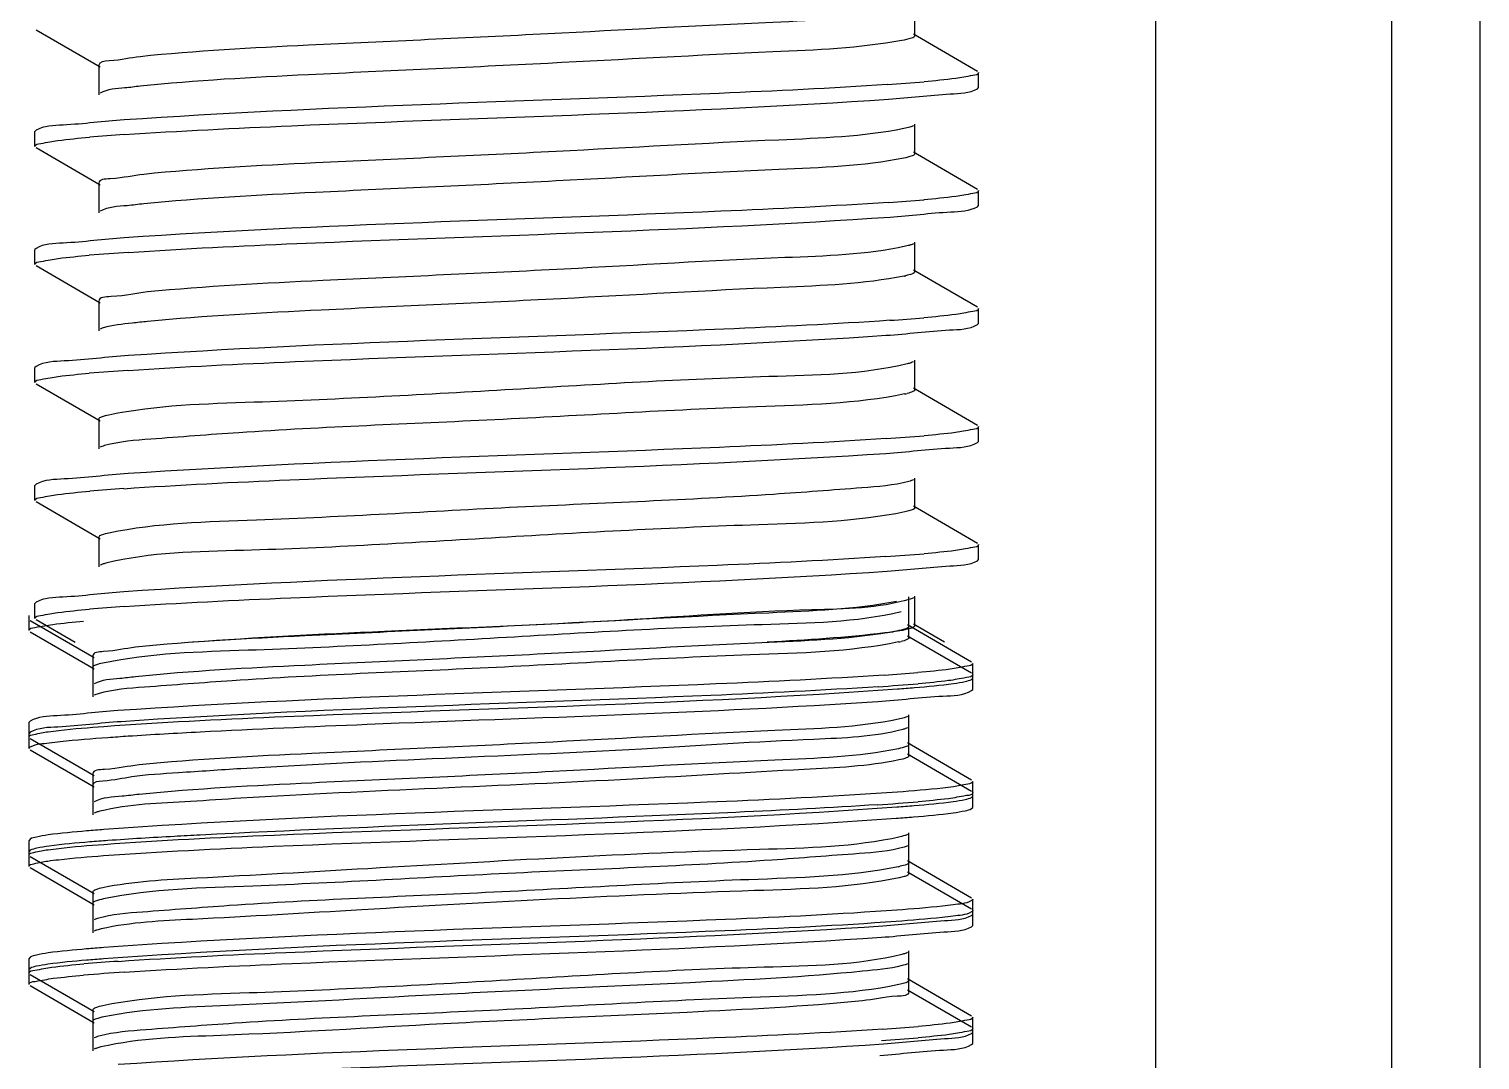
# Model space of a CAD drawing. Extents: x 1031190 to 1725648, y 733081 to 1571294.
# Drawn here: x 1133763.3 to 1134056.2, y 1252264 to 1252472 of the extents above; entities that cross this region are included whole.
import ezdxf

# ---------------------------------------------------------------- set-up
doc = ezdxf.new("R2010")
doc.units = 0
doc.header["$LTSCALE"] = 1000
doc.header["$MEASUREMENT"] = 0

msp = doc.modelspace()

# ---------------------------------------------------------------- linework, layer by layer
at = {"linetype": 'Continuous'}
for p, q in [((1133990.71, 1253335.18), (1133990.71, 1248594.16)), ((1134038.33, 1253335.18), (1134038.33, 1248594.16)), ((1134056.19, 1253335.18), (1134056.19, 1248594.16)), ((1133942.1, 1252470.68), (1133942.1, 1252476.64)), ((1133764.71, 1252471.91), (1133777.64, 1252464.43)), ((1133954.76, 1252463.5), (1133941.84, 1252470.99)), ((1133777.38, 1252464.73), (1133777.38, 1252458.78)), ((1133954.99, 1252460.27), (1133954.99, 1252463.24)), ((1133954.99, 1252460.27), (1133954.99, 1252463.24)), ((1133954.76, 1252460), (1133954.99, 1252460.27)), ((1133764.71, 1252451.6), (1133764.49, 1252451.34)), ((1133764.49, 1252448.36), (1133764.49, 1252451.34)), ((1133764.49, 1252448.36), (1133764.49, 1252451.34)), ((1133942.1, 1252446.87), (1133942.1, 1252452.82)), ((1133764.71, 1252448.1), (1133777.64, 1252440.62)), ((1133954.76, 1252439.69), (1133941.84, 1252447.17)), ((1133777.38, 1252440.92), (1133777.38, 1252434.96)), ((1133954.99, 1252436.45), (1133954.99, 1252439.43)), ((1133954.99, 1252436.45), (1133954.99, 1252439.43)), ((1133954.76, 1252436.19), (1133954.99, 1252436.45)), ((1133764.71, 1252427.78), (1133764.49, 1252427.52)), ((1133942.1, 1252423.06), (1133942.1, 1252429.01)), ((1133764.49, 1252424.55), (1133764.49, 1252427.52)), ((1133764.49, 1252424.55), (1133764.49, 1252427.52)), ((1133764.71, 1252424.29), (1133777.64, 1252416.8)), ((1133954.76, 1252415.88), (1133941.84, 1252423.36)), ((1133777.38, 1252417.1), (1133777.38, 1252411.15)), ((1133954.99, 1252412.64), (1133954.99, 1252415.62)), ((1133954.99, 1252412.64), (1133954.99, 1252415.62)), ((1133954.76, 1252412.38), (1133954.99, 1252412.64)), ((1133942.1, 1252399.25), (1133942.1, 1252405.2)), ((1133764.71, 1252403.97), (1133764.49, 1252403.71)), ((1133764.49, 1252400.73), (1133764.49, 1252403.71)), ((1133764.49, 1252400.73), (1133764.49, 1252403.71)), ((1133764.71, 1252400.47), (1133777.64, 1252392.99)), ((1133954.76, 1252392.06), (1133941.84, 1252399.55)), ((1133777.38, 1252393.29), (1133777.38, 1252387.34)), ((1133954.99, 1252388.83), (1133954.99, 1252391.8)), ((1133954.99, 1252388.83), (1133954.99, 1252391.8)), ((1133954.76, 1252388.57), (1133954.99, 1252388.83)), ((1133942.1, 1252375.43), (1133942.1, 1252381.39)), ((1133764.71, 1252380.16), (1133764.49, 1252379.9)), ((1133764.49, 1252376.92), (1133764.49, 1252379.9)), ((1133764.49, 1252376.92), (1133764.49, 1252379.9)), ((1133764.71, 1252376.66), (1133777.64, 1252369.18)), ((1133954.76, 1252368.25), (1133941.84, 1252375.73)), ((1133940.89, 1252374.78), (1133940.08, 1252374.59)), ((1133777.38, 1252369.48), (1133777.38, 1252363.53)), ((1133954.99, 1252365.01), (1133954.99, 1252367.99)), ((1133954.76, 1252364.75), (1133954.99, 1252365.01)), ((1133940.91, 1252351.48), (1133940.91, 1252357.43)), ((1133942.1, 1252351.62), (1133942.1, 1252357.57)), ((1133764.71, 1252356.35), (1133764.49, 1252356.08)), ((1133764.49, 1252353.11), (1133764.49, 1252356.08)), ((1133764.49, 1252353.11), (1133764.49, 1252356.08)), ((1133940.91, 1252349.2), (1133940.91, 1252355.15)), ((1133763.3, 1252350.69), (1133763.3, 1252353.66)), ((1133763.3, 1252350.69), (1133763.3, 1252353.66)), ((1133763.52, 1252352.7), (1133776.45, 1252345.22)), ((1133764.71, 1252352.85), (1133772.59, 1252348.29)), ((1133953.58, 1252344.29), (1133940.65, 1252351.78)), ((1133948.11, 1252348.29), (1133941.84, 1252351.92)), ((1133763.52, 1252350.42), (1133776.45, 1252342.94)), ((1133941.16, 1252351.05), (1133940.11, 1252350.78)), ((1133953.58, 1252342.02), (1133940.65, 1252349.5)), ((1133776.19, 1252345.52), (1133776.19, 1252339.57)), ((1133776.19, 1252343.24), (1133776.19, 1252337.29)), ((1133953.8, 1252341.06), (1133953.8, 1252344.03)), ((1133953.58, 1252340.8), (1133953.8, 1252341.06)), ((1133953.8, 1252338.78), (1133953.8, 1252341.76)), ((1133953.8, 1252338.78), (1133953.8, 1252341.76)), ((1133953.58, 1252338.52), (1133953.8, 1252338.78)), ((1133763.52, 1252332.39), (1133763.3, 1252332.13)), ((1133763.3, 1252329.15), (1133763.3, 1252332.13)), ((1133763.3, 1252329.15), (1133763.3, 1252332.13)), ((1133940.91, 1252327.66), (1133940.91, 1252333.62)), ((1133940.91, 1252325.38), (1133940.91, 1252331.34)), ((1133763.52, 1252330.11), (1133763.3, 1252329.85)), ((1133763.3, 1252326.87), (1133763.3, 1252329.85)), ((1133763.3, 1252326.87), (1133763.3, 1252329.85)), ((1133763.52, 1252328.89), (1133776.45, 1252321.41)), ((1133763.52, 1252326.61), (1133776.45, 1252319.13)), ((1133953.58, 1252320.48), (1133940.65, 1252327.96)), ((1133953.58, 1252318.2), (1133940.65, 1252325.69)), ((1133939.67, 1252324.72), (1133938.89, 1252324.54)), ((1133776.19, 1252321.71), (1133776.19, 1252315.76)), ((1133776.19, 1252319.43), (1133776.19, 1252313.48)), ((1133953.8, 1252317.24), (1133953.8, 1252320.22)), ((1133953.8, 1252317.24), (1133953.8, 1252320.22)), ((1133953.58, 1252316.98), (1133953.8, 1252317.24)), ((1133953.8, 1252314.97), (1133953.8, 1252317.94)), ((1133953.8, 1252314.97), (1133953.8, 1252317.94)), ((1133953.58, 1252314.71), (1133953.8, 1252314.97)), ((1133763.52, 1252308.58), (1133763.3, 1252308.31)), ((1133763.3, 1252305.34), (1133763.3, 1252308.31)), ((1133763.3, 1252305.34), (1133763.3, 1252308.31)), ((1133940.91, 1252303.85), (1133940.91, 1252309.8)), ((1133763.52, 1252306.3), (1133763.3, 1252306.04)), ((1133763.3, 1252303.06), (1133763.3, 1252306.04)), ((1133763.3, 1252303.06), (1133763.3, 1252306.04)), ((1133763.52, 1252305.08), (1133776.45, 1252297.6)), ((1133940.91, 1252301.57), (1133940.91, 1252307.52)), ((1133763.52, 1252302.8), (1133776.45, 1252295.32)), ((1133953.58, 1252296.67), (1133940.65, 1252304.15)), ((1133953.58, 1252294.39), (1133940.65, 1252301.87)), ((1133939.94, 1252300.99), (1133938.92, 1252300.74)), ((1133776.19, 1252297.9), (1133776.19, 1252291.94)), ((1133953.8, 1252293.43), (1133953.8, 1252296.41)), ((1133953.8, 1252293.43), (1133953.8, 1252296.41)), ((1133776.19, 1252295.62), (1133776.19, 1252289.66)), ((1133953.58, 1252293.17), (1133953.8, 1252293.43)), ((1133953.8, 1252291.15), (1133953.8, 1252294.13)), ((1133953.8, 1252291.15), (1133953.8, 1252294.13)), ((1133953.58, 1252290.89), (1133953.8, 1252291.15)), ((1133763.52, 1252284.76), (1133763.3, 1252284.5)), ((1133763.3, 1252281.53), (1133763.3, 1252284.5)), ((1133763.3, 1252281.53), (1133763.3, 1252284.5)), ((1133940.91, 1252280.04), (1133940.91, 1252285.99)), ((1133763.52, 1252282.48), (1133763.3, 1252282.22)), ((1133763.3, 1252279.25), (1133763.3, 1252282.22)), ((1133763.3, 1252279.25), (1133763.3, 1252282.22)), ((1133763.52, 1252281.26), (1133776.45, 1252273.78)), ((1133940.91, 1252277.76), (1133940.91, 1252283.71)), ((1133763.52, 1252278.99), (1133776.45, 1252271.5)), ((1133939.5, 1252279.33), (1133938.86, 1252279.19)), ((1133953.58, 1252272.86), (1133940.65, 1252280.34)), ((1133953.58, 1252270.58), (1133940.65, 1252278.06)), ((1133776.19, 1252274.08), (1133776.19, 1252268.13)), ((1133953.8, 1252269.62), (1133953.8, 1252272.6)), ((1133776.19, 1252271.81), (1133776.19, 1252265.85)), ((1133953.58, 1252269.36), (1133953.8, 1252269.62)), ((1133953.8, 1252267.34), (1133953.8, 1252270.32)), ((1133953.8, 1252267.34), (1133953.8, 1252270.32)), ((1133953.58, 1252267.08), (1133953.8, 1252267.34))]:
    msp.add_line(p, q, dxfattribs=at)
for centre, radius, start, end in [((1133909.08, 1252876.54), 416.6, 273.7824, 274.8062), ((1133809.89, 1252041.46), 410.18, 93.8281, 94.8033), ((1133909.41, 1252848.57), 412.43, 273.8103, 274.8058), ((1133810.98, 1252003.88), 423.99, 93.7358, 94.8048), ((1133935.93, 1252442.07), 20.28, 281.4289, 282.338), ((1133909.75, 1252820.47), 408.13, 273.8417, 274.8037), ((1133810.87, 1251981.47), 422.59, 93.7444, 94.8051), ((1133936.56, 1252415.3), 17.26, 281.5727, 283.5086), ((1133908.78, 1252808.83), 420.34, 273.7577, 274.8062), ((1133809.76, 1251971.6), 408.6, 93.8386, 94.8036), ((1133908.65, 1252786.66), 421.99, 273.7478, 274.8056), ((1133809.86, 1251946.53), 409.86, 93.8302, 94.8034), ((1133935.29, 1252365.64), 17.65, 281.5584, 283.3366), ((1133906.98, 1252766.6), 428.18, 273.7147, 274.7998), ((1133908.57, 1252748.81), 408.05, 273.842, 274.8039), ((1133906.85, 1252744.5), 429.9, 273.7049, 274.7979), ((1133934.94, 1252321.92), 19.31, 281.4817, 282.6766), ((1133810.33, 1251851.8), 430.8, 93.6991, 94.7988), ((1133808.7, 1251874.63), 410.18, 93.8281, 94.8033), ((1133908.25, 1252681.4), 412.1, 273.8126, 274.8057), ((1133907.81, 1252684.62), 417.61, 273.7817, 274.8013)]:
    msp.add_arc(centre, radius, start, end, dxfattribs=at)
for points, knots in [([(1133939.5, 1252475.68), (1133930.92, 1252474.1), (1133906.96, 1252473.19), (1133867.08, 1252470.92), (1133824.48, 1252469.03), (1133797.01, 1252467.64), (1133785.72, 1252466.45)], [0, 0, 0, 0, 0.169916, 0.464788, 0.779028, 1, 1, 1, 1]), ([(1133939.5, 1252469.73), (1133930.92, 1252468.14), (1133906.96, 1252467.24), (1133867.08, 1252464.96), (1133824.48, 1252463.08), (1133797.01, 1252461.68), (1133785.72, 1252460.5)], [0, 0, 0, 0, 0.169916, 0.464788, 0.779028, 1, 1, 1, 1]), ([(1133942.1, 1252470.68), (1133942.1, 1252470.41), (1133940.9, 1252470.02), (1133940.16, 1252469.85), (1133939.5, 1252469.73)], [0, 0, 0, 0, 0.287813, 1, 1, 1, 1]), ([(1133785.72, 1252466.45), (1133783.64, 1252466.23), (1133781.66, 1252465.61), (1133777.37, 1252465.49), (1133777.38, 1252464.73)], [0, 0, 0, 0, 0.733736, 1, 1, 1, 1]), ([(1133954.99, 1252463.24), (1133954.99, 1252462.81), (1133952.69, 1252462.52), (1133951.53, 1252462.21), (1133950.37, 1252462.06)], [0, 0, 0, 0, 0.271384, 1, 1, 1, 1]), ([(1133785.72, 1252460.5), (1133784.7, 1252460.39), (1133782.03, 1252460), (1133779.12, 1252459.94), (1133777.64, 1252459.08)], [0, 0, 0, 0, 0.373853, 1, 1, 1, 1]), ([(1133936.56, 1252460.84), (1133925.26, 1252460.08), (1133873.9, 1252457.62), (1133822.48, 1252456.42), (1133782.48, 1252453.7)], [0, 0, 0, 0, 0.220263, 1, 1, 1, 1]), ([(1133936.82, 1252457.89), (1133940.97, 1252458.17), (1133946.79, 1252458.97), (1133953.14, 1252459.08), (1133954.76, 1252460)], [0, 0, 0, 0, 0.690508, 1, 1, 1, 1]), ([(1133782.5, 1252450.73), (1133793.76, 1252451.49), (1133845.2, 1252453.97), (1133896.7, 1252455.17), (1133936.82, 1252457.89)], [0, 0, 0, 0, 0.219081, 1, 1, 1, 1]), ([(1133782.48, 1252453.7), (1133778.37, 1252453.42), (1133772.6, 1252452.63), (1133766.32, 1252452.52), (1133764.72, 1252451.6)], [0, 0, 0, 0, 0.690323, 1, 1, 1, 1]), ([(1133939.9, 1252451.95), (1133931.62, 1252450.29), (1133908.04, 1252449.49), (1133868.53, 1252447.14), (1133825.76, 1252445.3), (1133797.99, 1252443.88), (1133786.46, 1252442.71)], [0, 0, 0, 0, 0.164798, 0.457724, 0.773903, 1, 1, 1, 1]), ([(1133941.84, 1252452.52), (1133941.61, 1252452.39), (1133940.96, 1252452.18), (1133940.3, 1252452.03), (1133939.9, 1252451.95)], [0, 0, 0, 0, 0.388853, 1, 1, 1, 1]), ([(1133764.49, 1252448.36), (1133764.49, 1252448.79), (1133766.78, 1252449.08), (1133767.94, 1252449.39), (1133769.09, 1252449.54)], [0, 0, 0, 0, 0.271489, 1, 1, 1, 1]), ([(1133939.9, 1252445.99), (1133931.62, 1252444.33), (1133908.04, 1252443.54), (1133868.53, 1252441.19), (1133825.76, 1252439.34), (1133797.99, 1252437.92), (1133786.46, 1252436.76)], [0, 0, 0, 0, 0.164798, 0.457724, 0.773903, 1, 1, 1, 1]), ([(1133942.1, 1252446.87), (1133942.1, 1252446.64), (1133941.11, 1252446.25), (1133940.46, 1252446.1), (1133939.9, 1252445.99)], [0, 0, 0, 0, 0.292777, 1, 1, 1, 1]), ([(1133786.46, 1252442.71), (1133784.2, 1252442.49), (1133782.06, 1252441.8), (1133777.38, 1252441.74), (1133777.38, 1252440.92)], [0, 0, 0, 0, 0.734506, 1, 1, 1, 1]), ([(1133954.99, 1252439.43), (1133954.99, 1252439), (1133952.71, 1252438.71), (1133951.56, 1252438.4), (1133950.41, 1252438.25)], [0, 0, 0, 0, 0.271538, 1, 1, 1, 1]), ([(1133786.46, 1252436.76), (1133785.35, 1252436.65), (1133782.43, 1252436.23), (1133779.25, 1252436.2), (1133777.64, 1252435.27)], [0, 0, 0, 0, 0.375724, 1, 1, 1, 1]), ([(1133936.82, 1252437.05), (1133925.53, 1252436.29), (1133874.09, 1252433.81), (1133822.59, 1252432.62), (1133782.5, 1252429.89)], [0, 0, 0, 0, 0.219643, 1, 1, 1, 1]), ([(1133783.36, 1252426.97), (1133794.69, 1252427.73), (1133845.94, 1252430.18), (1133897.25, 1252431.37), (1133937.1, 1252434.09)], [0, 0, 0, 0, 0.221375, 1, 1, 1, 1]), ([(1133937.1, 1252434.09), (1133941.19, 1252434.37), (1133946.92, 1252435.16), (1133953.17, 1252435.28), (1133954.76, 1252436.19)], [0, 0, 0, 0, 0.690201, 1, 1, 1, 1]), ([(1133782.5, 1252429.89), (1133778.39, 1252429.61), (1133772.61, 1252428.81), (1133766.32, 1252428.71), (1133764.72, 1252427.78)], [0, 0, 0, 0, 0.690341, 1, 1, 1, 1]), ([(1133940.26, 1252428.21), (1133932.29, 1252426.46), (1133909.1, 1252425.81), (1133869.99, 1252423.36), (1133827.05, 1252421.56), (1133799, 1252420.12), (1133787.23, 1252418.98)], [0, 0, 0, 0, 0.159658, 0.450626, 0.768754, 1, 1, 1, 1]), ([(1133941.84, 1252428.71), (1133941.65, 1252428.6), (1133941.12, 1252428.41), (1133940.59, 1252428.28), (1133940.26, 1252428.21)], [0, 0, 0, 0, 0.39781, 1, 1, 1, 1]), ([(1133764.49, 1252424.55), (1133764.49, 1252424.99), (1133766.84, 1252425.27), (1133768.03, 1252425.59), (1133769.21, 1252425.75)], [0, 0, 0, 0, 0.271035, 1, 1, 1, 1]), ([(1133939.95, 1252422.19), (1133931.79, 1252420.54), (1133908.51, 1252419.75), (1133869.37, 1252417.41), (1133826.7, 1252415.59), (1133798.89, 1252414.16), (1133787.23, 1252413.02)], [0, 0, 0, 0, 0.163103, 0.454144, 0.77037, 1, 1, 1, 1]), ([(1133942.1, 1252423.06), (1133942.1, 1252422.85), (1133941.29, 1252422.49), (1133940.73, 1252422.36), (1133940.26, 1252422.26)], [0, 0, 0, 0, 0.298854, 1, 1, 1, 1]), ([(1133787.23, 1252418.98), (1133784.78, 1252418.74), (1133782.47, 1252417.98), (1133777.38, 1252418), (1133777.38, 1252417.1)], [0, 0, 0, 0, 0.735116, 1, 1, 1, 1]), ([(1133787.23, 1252413.02), (1133786.19, 1252412.92), (1133783.2, 1252412.58), (1133780.15, 1252412.3), (1133778.26, 1252411.71)], [0, 0, 0, 0, 0.345444, 1, 1, 1, 1]), ([(1133937.1, 1252413.26), (1133925.93, 1252412.49), (1133874.69, 1252410.02), (1133823.38, 1252408.8), (1133783.36, 1252406.14)], [0, 0, 0, 0, 0.2181, 1, 1, 1, 1]), ([(1133954.99, 1252415.62), (1133954.99, 1252415.19), (1133952.72, 1252414.9), (1133951.57, 1252414.59), (1133950.42, 1252414.44)], [0, 0, 0, 0, 0.271601, 1, 1, 1, 1]), ([(1133778.26, 1252411.71), (1133778.14, 1252411.67), (1133777.93, 1252411.6), (1133777.72, 1252411.5), (1133777.64, 1252411.45)], [0, 0, 0, 0, 0.563324, 1, 1, 1, 1]), ([(1133783.28, 1252403.15), (1133794.51, 1252403.9), (1133845.52, 1252406.35), (1133896.6, 1252407.57), (1133936.33, 1252410.23)], [0, 0, 0, 0, 0.220392, 1, 1, 1, 1]), ([(1133936.33, 1252410.23), (1133940.6, 1252410.51), (1133946.58, 1252411.34), (1133953.1, 1252411.43), (1133954.76, 1252412.38)], [0, 0, 0, 0, 0.690998, 1, 1, 1, 1]), ([(1133783.36, 1252406.14), (1133779.04, 1252405.85), (1133772.99, 1252405.01), (1133766.39, 1252404.93), (1133764.72, 1252403.97)], [0, 0, 0, 0, 0.691204, 1, 1, 1, 1]), ([(1133940.59, 1252404.47), (1133931.49, 1252402.27), (1133904.61, 1252401.96), (1133860.8, 1252399.23), (1133816.44, 1252396.78), (1133789.01, 1252396.14), (1133779.39, 1252394.13)], [0, 0, 0, 0, 0.173919, 0.493974, 0.817428, 1, 1, 1, 1]), ([(1133941.84, 1252404.9), (1133941.68, 1252404.81), (1133941.27, 1252404.65), (1133940.85, 1252404.53), (1133940.59, 1252404.47)], [0, 0, 0, 0, 0.408003, 1, 1, 1, 1]), ([(1133764.49, 1252400.73), (1133764.49, 1252401.18), (1133766.83, 1252401.46), (1133768.01, 1252401.78), (1133769.19, 1252401.93)], [0, 0, 0, 0, 0.271101, 1, 1, 1, 1]), ([(1133940.03, 1252398.39), (1133930.23, 1252396.37), (1133902.42, 1252395.77), (1133857.75, 1252392.96), (1133816.87, 1252391.52), (1133790.69, 1252389.47), (1133781.55, 1252388.81), (1133778.51, 1252387.97)], [0, 0, 0, 0, 0.185394, 0.511906, 0.831666, 0.941677, 1, 1, 1, 1]), ([(1133942.1, 1252399.25), (1133942.1, 1252399.07), (1133941.46, 1252398.73), (1133940.98, 1252398.61), (1133940.59, 1252398.52)], [0, 0, 0, 0, 0.306365, 1, 1, 1, 1]), ([(1133779.39, 1252394.13), (1133778.88, 1252394.02), (1133778.27, 1252393.89), (1133777.38, 1252393.51), (1133777.38, 1252393.29)], [0, 0, 0, 0, 0.705027, 1, 1, 1, 1]), ([(1133954.99, 1252391.8), (1133954.99, 1252391.36), (1133952.67, 1252391.08), (1133951.5, 1252390.76), (1133950.33, 1252390.61)], [0, 0, 0, 0, 0.271246, 1, 1, 1, 1]), ([(1133778.51, 1252387.97), (1133778.34, 1252387.92), (1133778.04, 1252387.83), (1133777.75, 1252387.71), (1133777.64, 1252387.64)], [0, 0, 0, 0, 0.577171, 1, 1, 1, 1]), ([(1133936.33, 1252389.39), (1133925.12, 1252388.64), (1133874.1, 1252386.19), (1133823.03, 1252384.97), (1133783.28, 1252382.32)], [0, 0, 0, 0, 0.219978, 1, 1, 1, 1]), ([(1133936.23, 1252386.41), (1133940.53, 1252386.69), (1133946.54, 1252387.53), (1133953.09, 1252387.61), (1133954.76, 1252388.57)], [0, 0, 0, 0, 0.691085, 1, 1, 1, 1]), ([(1133782.41, 1252379.28), (1133793.59, 1252380.05), (1133844.86, 1252382.52), (1133896.2, 1252383.73), (1133936.23, 1252386.41)], [0, 0, 0, 0, 0.218278, 1, 1, 1, 1]), ([(1133783.28, 1252382.32), (1133778.98, 1252382.03), (1133772.96, 1252381.2), (1133766.39, 1252381.12), (1133764.72, 1252380.16)], [0, 0, 0, 0, 0.691128, 1, 1, 1, 1]), ([(1133941.84, 1252381.08), (1133941.72, 1252381.01), (1133941.4, 1252380.88), (1133941.08, 1252380.79), (1133940.89, 1252380.74)], [0, 0, 0, 0, 0.419644, 1, 1, 1, 1]), ([(1133764.49, 1252376.92), (1133764.49, 1252377.35), (1133766.76, 1252377.64), (1133767.92, 1252377.95), (1133769.07, 1252378.1)], [0, 0, 0, 0, 0.271575, 1, 1, 1, 1]), ([(1133940.89, 1252380.74), (1133937.82, 1252379.91), (1133928.63, 1252379.24), (1133902.38, 1252377.2), (1133861.53, 1252375.75), (1133816.93, 1252372.95), (1133789.2, 1252372.35), (1133779.44, 1252370.33)], [0, 0, 0, 0, 0.059025, 0.169477, 0.489312, 0.815208, 1, 1, 1, 1]), ([(1133942.1, 1252375.43), (1133942.1, 1252375.28), (1133941.61, 1252374.97), (1133941.2, 1252374.87), (1133940.89, 1252374.78)], [0, 0, 0, 0, 0.315715, 1, 1, 1, 1]), ([(1133940.08, 1252374.59), (1133930.42, 1252372.58), (1133902.92, 1252371.93), (1133858.48, 1252369.5), (1133814.69, 1252366.72), (1133787.84, 1252366.48), (1133778.81, 1252364.23)], [0, 0, 0, 0, 0.183095, 0.50716, 0.827184, 1, 1, 1, 1]), ([(1133779.44, 1252370.33), (1133778.91, 1252370.22), (1133778.3, 1252370.08), (1133777.38, 1252369.7), (1133777.38, 1252369.48)], [0, 0, 0, 0, 0.705588, 1, 1, 1, 1]), ([(1133954.99, 1252367.99), (1133954.99, 1252367.55), (1133952.65, 1252367.27), (1133951.48, 1252366.95), (1133950.3, 1252366.8)], [0, 0, 0, 0, 0.271149, 1, 1, 1, 1]), ([(1133778.81, 1252364.23), (1133778.57, 1252364.17), (1133778.17, 1252364.06), (1133777.79, 1252363.91), (1133777.64, 1252363.83)], [0, 0, 0, 0, 0.589215, 1, 1, 1, 1]), ([(1133936.23, 1252365.57), (1133924.91, 1252364.82), (1133873.64, 1252362.36), (1133822.3, 1252361.17), (1133782.41, 1252358.45)], [0, 0, 0, 0, 0.221088, 1, 1, 1, 1]), ([(1133936.55, 1252362.62), (1133940.77, 1252362.9), (1133946.68, 1252363.72), (1133953.12, 1252363.81), (1133954.76, 1252364.75)], [0, 0, 0, 0, 0.690779, 1, 1, 1, 1]), ([(1133782.48, 1252355.48), (1133793.7, 1252356.24), (1133845.06, 1252358.71), (1133896.48, 1252359.92), (1133936.55, 1252362.62)], [0, 0, 0, 0, 0.218769, 1, 1, 1, 1]), ([(1133782.41, 1252358.45), (1133778.31, 1252358.17), (1133772.57, 1252357.37), (1133766.31, 1252357.26), (1133764.72, 1252356.35)], [0, 0, 0, 0, 0.690244, 1, 1, 1, 1]), ([(1133939.36, 1252354.41), (1133930.22, 1252352.24), (1133903.33, 1252351.89), (1133859.51, 1252349.18), (1133815.19, 1252346.73), (1133787.8, 1252346.09), (1133778.19, 1252344.08)], [0, 0, 0, 0, 0.174525, 0.494592, 0.817709, 1, 1, 1, 1]), ([(1133938.44, 1252356.5), (1133929.95, 1252354.89), (1133906.11, 1252354.02), (1133866.33, 1252351.72), (1133823.68, 1252349.85), (1133796.12, 1252348.44), (1133784.76, 1252347.27)], [0, 0, 0, 0, 0.168355, 0.462634, 0.777465, 1, 1, 1, 1]), ([(1133941.16, 1252357), (1133934.8, 1252355.06), (1133914.59, 1252354.94), (1133879.45, 1252352.22), (1133837.66, 1252350.69), (1133809.2, 1252349.22), (1133796.3, 1252348.29)], [0, 0, 0, 0, 0.137438, 0.410761, 0.732679, 1, 1, 1, 1]), ([(1133941.84, 1252357.27), (1133941.75, 1252357.22), (1133941.52, 1252357.12), (1133941.29, 1252357.04), (1133941.16, 1252357)], [0, 0, 0, 0, 0.433013, 1, 1, 1, 1]), ([(1133763.3, 1252350.69), (1133763.3, 1252351.13), (1133765.68, 1252351.41), (1133766.88, 1252351.74), (1133768.08, 1252351.89)], [0, 0, 0, 0, 0.270914, 1, 1, 1, 1]), ([(1133764.49, 1252353.11), (1133764.49, 1252353.54), (1133766.78, 1252353.83), (1133767.93, 1252354.14), (1133769.09, 1252354.29)], [0, 0, 0, 0, 0.271506, 1, 1, 1, 1]), ([(1133940.91, 1252351.48), (1133940.91, 1252351.22), (1133939.78, 1252350.83), (1133939.06, 1252350.66), (1133938.44, 1252350.54)], [0, 0, 0, 0, 0.289227, 1, 1, 1, 1]), ([(1133942.1, 1252351.62), (1133942.1, 1252351.5), (1133941.74, 1252351.22), (1133941.4, 1252351.12), (1133941.16, 1252351.05)], [0, 0, 0, 0, 0.327438, 1, 1, 1, 1]), ([(1133938.44, 1252350.54), (1133929.95, 1252348.94), (1133906.11, 1252348.06), (1133866.33, 1252345.77), (1133823.68, 1252343.9), (1133796.12, 1252342.49), (1133784.76, 1252341.31)], [0, 0, 0, 0, 0.168355, 0.462634, 0.777465, 1, 1, 1, 1]), ([(1133940.11, 1252350.78), (1133938.78, 1252350.5), (1133929.54, 1252349.28), (1133920.25, 1252348.76), (1133912.32, 1252348.29)], [0, 0, 0, 0, 0.146271, 1, 1, 1, 1]), ([(1133940.91, 1252349.2), (1133940.91, 1252349.02), (1133940.25, 1252348.67), (1133939.76, 1252348.55), (1133939.36, 1252348.46)], [0, 0, 0, 0, 0.305231, 1, 1, 1, 1]), ([(1133784.76, 1252347.27), (1133782.62, 1252347.04), (1133780.59, 1252346.4), (1133776.19, 1252346.3), (1133776.19, 1252345.52)], [0, 0, 0, 0, 0.733984, 1, 1, 1, 1]), ([(1133938.83, 1252348.34), (1133929.01, 1252346.32), (1133901.16, 1252345.71), (1133856.45, 1252342.91), (1133815.55, 1252341.48), (1133789.41, 1252339.41), (1133780.3, 1252338.76), (1133777.29, 1252337.91)], [0, 0, 0, 0, 0.185736, 0.512591, 0.832304, 0.942068, 1, 1, 1, 1]), ([(1133778.19, 1252344.08), (1133777.69, 1252343.98), (1133777.08, 1252343.84), (1133776.19, 1252343.46), (1133776.19, 1252343.24)], [0, 0, 0, 0, 0.704981, 1, 1, 1, 1]), ([(1133953.8, 1252344.03), (1133953.8, 1252343.6), (1133951.53, 1252343.32), (1133950.38, 1252343.01), (1133949.24, 1252342.86)], [0, 0, 0, 0, 0.271618, 1, 1, 1, 1]), ([(1133784.76, 1252341.31), (1133783.71, 1252341.2), (1133780.96, 1252340.8), (1133777.97, 1252340.75), (1133776.45, 1252339.87)], [0, 0, 0, 0, 0.374443, 1, 1, 1, 1]), ([(1133935.91, 1252341.67), (1133924.63, 1252340.9), (1133873.06, 1252338.42), (1133821.44, 1252337.23), (1133781.22, 1252334.49)], [0, 0, 0, 0, 0.219056, 1, 1, 1, 1]), ([(1133938.59, 1252338.89), (1133939.75, 1252338.97), (1133943.53, 1252339.27), (1133947.31, 1252339.6), (1133949.91, 1252339.97)], [0, 0, 0, 0, 0.307404, 1, 1, 1, 1]), ([(1133953.8, 1252341.76), (1133953.8, 1252341.3), (1133951.37, 1252341.03), (1133950.16, 1252340.69), (1133948.94, 1252340.54)], [0, 0, 0, 0, 0.270633, 1, 1, 1, 1]), ([(1133949.91, 1252339.97), (1133950.71, 1252340.08), (1133951.94, 1252340.3), (1133953.19, 1252340.57), (1133953.57, 1252340.8)], [0, 0, 0, 0, 0.643343, 1, 1, 1, 1]), ([(1133777.29, 1252337.91), (1133777.12, 1252337.86), (1133776.84, 1252337.77), (1133776.56, 1252337.66), (1133776.45, 1252337.59)], [0, 0, 0, 0, 0.575377, 1, 1, 1, 1]), ([(1133778.43, 1252331.32), (1133789.9, 1252332.16), (1133843.29, 1252334.76), (1133896.75, 1252335.82), (1133938.59, 1252338.89)], [0, 0, 0, 0, 0.215167, 1, 1, 1, 1]), ([(1133934.72, 1252339.31), (1133923.47, 1252338.57), (1133872.53, 1252336.13), (1133821.53, 1252334.91), (1133781.89, 1252332.26)], [0, 0, 0, 0, 0.221096, 1, 1, 1, 1]), ([(1133934.63, 1252336.33), (1133939.02, 1252336.62), (1133945.16, 1252337.47), (1133951.87, 1252337.54), (1133953.57, 1252338.52)], [0, 0, 0, 0, 0.691433, 1, 1, 1, 1]), ([(1133781.22, 1252334.49), (1133777.12, 1252334.21), (1133771.38, 1252333.42), (1133765.12, 1252333.31), (1133763.53, 1252332.39)], [0, 0, 0, 0, 0.69024, 1, 1, 1, 1]), ([(1133797.84, 1252330.21), (1133809.08, 1252330.79), (1133854.68, 1252332.81), (1133900.32, 1252334.06), (1133934.63, 1252336.33)], [0, 0, 0, 0, 0.246725, 1, 1, 1, 1]), ([(1133781.89, 1252332.26), (1133777.64, 1252331.97), (1133771.68, 1252331.15), (1133765.18, 1252331.06), (1133763.53, 1252330.11)], [0, 0, 0, 0, 0.690899, 1, 1, 1, 1]), ([(1133767.16, 1252330.23), (1133767.87, 1252330.33), (1133771.62, 1252330.79), (1133775.39, 1252331.09), (1133778.43, 1252331.32)], [0, 0, 0, 0, 0.191294, 1, 1, 1, 1]), ([(1133938.82, 1252332.76), (1133930.64, 1252331.08), (1133907.18, 1252330.32), (1133867.79, 1252327.95), (1133824.96, 1252326.11), (1133797.11, 1252324.69), (1133785.51, 1252323.53)], [0, 0, 0, 0, 0.163231, 0.45556, 0.772333, 1, 1, 1, 1]), ([(1133940.65, 1252333.31), (1133940.43, 1252333.19), (1133939.82, 1252332.98), (1133939.2, 1252332.84), (1133938.82, 1252332.76)], [0, 0, 0, 0, 0.391472, 1, 1, 1, 1]), ([(1133940.65, 1252331.04), (1133940.52, 1252330.96), (1133940.2, 1252330.83), (1133939.86, 1252330.73), (1133939.67, 1252330.68)], [0, 0, 0, 0, 0.417945, 1, 1, 1, 1]), ([(1133763.3, 1252329.15), (1133763.3, 1252329.52), (1133765.19, 1252329.84), (1133766.19, 1252330.1), (1133767.16, 1252330.23)], [0, 0, 0, 0, 0.274518, 1, 1, 1, 1]), ([(1133767.36, 1252327.98), (1133768.11, 1252328.09), (1133772.05, 1252328.56), (1133776.01, 1252328.86), (1133779.22, 1252329.09)], [0, 0, 0, 0, 0.191301, 1, 1, 1, 1]), ([(1133779.22, 1252329.09), (1133780.58, 1252329.19), (1133786.78, 1252329.61), (1133792.99, 1252329.96), (1133797.84, 1252330.21)], [0, 0, 0, 0, 0.219258, 1, 1, 1, 1]), ([(1133939.67, 1252330.68), (1133933.86, 1252329.13), (1133916.06, 1252328.62), (1133884.53, 1252326.38), (1133845.9, 1252324.87), (1133818.92, 1252323.53), (1133806.05, 1252322.76)], [0, 0, 0, 0, 0.134666, 0.394603, 0.711038, 1, 1, 1, 1]), ([(1133763.3, 1252326.87), (1133763.3, 1252327), (1133764.76, 1252327.9), (1133766.07, 1252327.81), (1133767.36, 1252327.98)], [0, 0, 0, 0, 0.088423, 1, 1, 1, 1]), ([(1133938.82, 1252326.81), (1133930.64, 1252325.12), (1133907.18, 1252324.37), (1133867.79, 1252321.99), (1133824.96, 1252320.16), (1133797.11, 1252318.73), (1133785.51, 1252317.58)], [0, 0, 0, 0, 0.163231, 0.45556, 0.772333, 1, 1, 1, 1]), ([(1133940.91, 1252327.66), (1133940.91, 1252327.44), (1133939.98, 1252327.06), (1133939.35, 1252326.92), (1133938.82, 1252326.81)], [0, 0, 0, 0, 0.294502, 1, 1, 1, 1]), ([(1133940.91, 1252325.38), (1133940.91, 1252325.23), (1133940.4, 1252324.91), (1133939.98, 1252324.81), (1133939.67, 1252324.72)], [0, 0, 0, 0, 0.314301, 1, 1, 1, 1]), ([(1133785.51, 1252323.53), (1133783.18, 1252323.3), (1133781, 1252322.59), (1133776.19, 1252322.55), (1133776.19, 1252321.71)], [0, 0, 0, 0, 0.734699, 1, 1, 1, 1]), ([(1133806.05, 1252322.76), (1133801.86, 1252322.51), (1133794.72, 1252321.98), (1133784.75, 1252321.42), (1133780.15, 1252320.32), (1133776.19, 1252320.15), (1133776.19, 1252319.43)], [0, 0, 0, 0, 0.417623, 0.73271, 0.928797, 1, 1, 1, 1]), ([(1133938.89, 1252324.54), (1133932.63, 1252323.24), (1133914.58, 1252322.4), (1133870.39, 1252319.66), (1133832.4, 1252318.38), (1133806.05, 1252316.81)], [0, 0, 0, 0, 0.144135, 0.405017, 1, 1, 1, 1]), ([(1133953.8, 1252320.22), (1133953.8, 1252319.85), (1133951.89, 1252319.53), (1133950.89, 1252319.27), (1133949.91, 1252319.13)], [0, 0, 0, 0, 0.274374, 1, 1, 1, 1]), ([(1133785.51, 1252317.58), (1133784.36, 1252317.46), (1133781.37, 1252317.03), (1133778.1, 1252317.02), (1133776.45, 1252316.06)], [0, 0, 0, 0, 0.376256, 1, 1, 1, 1]), ([(1133806.05, 1252316.81), (1133802.66, 1252316.61), (1133793.18, 1252315.87), (1133783.53, 1252315.67), (1133777.57, 1252314.17)], [0, 0, 0, 0, 0.356375, 1, 1, 1, 1]), ([(1133938.59, 1252318.05), (1133927.1, 1252317.21), (1133873.71, 1252314.6), (1133820.25, 1252313.56), (1133778.43, 1252310.48)], [0, 0, 0, 0, 0.215475, 1, 1, 1, 1]), ([(1133949.91, 1252319.13), (1133949.19, 1252319.03), (1133945.43, 1252318.57), (1133941.65, 1252318.27), (1133938.59, 1252318.05)], [0, 0, 0, 0, 0.191409, 1, 1, 1, 1]), ([(1133953.8, 1252317.94), (1133953.8, 1252317.48), (1133951.34, 1252317.21), (1133950.12, 1252316.87), (1133948.88, 1252316.72)], [0, 0, 0, 0, 0.270505, 1, 1, 1, 1]), ([(1133949.87, 1252316.15), (1133950.68, 1252316.27), (1133951.92, 1252316.48), (1133953.18, 1252316.76), (1133953.57, 1252316.98)], [0, 0, 0, 0, 0.643758, 1, 1, 1, 1]), ([(1133777.57, 1252314.17), (1133777.35, 1252314.12), (1133776.97, 1252314.01), (1133776.59, 1252313.86), (1133776.45, 1252313.78)], [0, 0, 0, 0, 0.58755, 1, 1, 1, 1]), ([(1133778.38, 1252307.5), (1133789.83, 1252308.34), (1133843.19, 1252310.95), (1133896.63, 1252312.01), (1133938.46, 1252315.06)], [0, 0, 0, 0, 0.214881, 1, 1, 1, 1]), ([(1133934.63, 1252315.5), (1133925.08, 1252314.86), (1133879.49, 1252312.63), (1133833.86, 1252311.23), (1133797.84, 1252309.37)], [0, 0, 0, 0, 0.209609, 1, 1, 1, 1]), ([(1133938.33, 1252312.78), (1133939.51, 1252312.86), (1133943.35, 1252313.16), (1133947.2, 1252313.5), (1133949.84, 1252313.87)], [0, 0, 0, 0, 0.307278, 1, 1, 1, 1]), ([(1133938.46, 1252315.06), (1133939.63, 1252315.15), (1133943.44, 1252315.45), (1133947.25, 1252315.79), (1133949.87, 1252316.15)], [0, 0, 0, 0, 0.307307, 1, 1, 1, 1]), ([(1133949.84, 1252313.87), (1133950.66, 1252313.98), (1133951.9, 1252314.2), (1133953.18, 1252314.48), (1133953.57, 1252314.71)], [0, 0, 0, 0, 0.644096, 1, 1, 1, 1]), ([(1133778.43, 1252310.48), (1133777.27, 1252310.4), (1133773.51, 1252310.1), (1133769.75, 1252309.76), (1133767.16, 1252309.4)], [0, 0, 0, 0, 0.307527, 1, 1, 1, 1]), ([(1133778.35, 1252305.22), (1133789.77, 1252306.06), (1133843.1, 1252308.66), (1133896.51, 1252309.73), (1133938.33, 1252312.78)], [0, 0, 0, 0, 0.21463, 1, 1, 1, 1]), ([(1133767.16, 1252309.4), (1133766.36, 1252309.29), (1133765.15, 1252309.07), (1133763.91, 1252308.8), (1133763.53, 1252308.58)], [0, 0, 0, 0, 0.643047, 1, 1, 1, 1]), ([(1133779.22, 1252308.26), (1133778, 1252308.17), (1133774.04, 1252307.87), (1133770.08, 1252307.52), (1133767.36, 1252307.15)], [0, 0, 0, 0, 0.307563, 1, 1, 1, 1]), ([(1133939.18, 1252309.02), (1133929.9, 1252306.93), (1133893.72, 1252306.21), (1133846.51, 1252303.46), (1133802.37, 1252300.88), (1133784.4, 1252300.04), (1133778.18, 1252298.73)], [0, 0, 0, 0, 0.176934, 0.667357, 0.8818, 1, 1, 1, 1]), ([(1133797.84, 1252309.37), (1133796.1, 1252309.28), (1133789.89, 1252308.95), (1133783.69, 1252308.58), (1133779.22, 1252308.26)], [0, 0, 0, 0, 0.279122, 1, 1, 1, 1]), ([(1133940.65, 1252309.5), (1133940.47, 1252309.4), (1133939.98, 1252309.22), (1133939.48, 1252309.09), (1133939.18, 1252309.02)], [0, 0, 0, 0, 0.400787, 1, 1, 1, 1]), ([(1133763.3, 1252305.34), (1133763.3, 1252305.71), (1133765.18, 1252306.03), (1133766.18, 1252306.28), (1133767.14, 1252306.42)], [0, 0, 0, 0, 0.274578, 1, 1, 1, 1]), ([(1133767.36, 1252307.15), (1133766.52, 1252307.03), (1133765.24, 1252306.81), (1133763.93, 1252306.53), (1133763.53, 1252306.3)], [0, 0, 0, 0, 0.645001, 1, 1, 1, 1]), ([(1133767.13, 1252304.14), (1133767.84, 1252304.24), (1133771.57, 1252304.7), (1133775.32, 1252305), (1133778.35, 1252305.22)], [0, 0, 0, 0, 0.191274, 1, 1, 1, 1]), ([(1133767.14, 1252306.42), (1133767.86, 1252306.52), (1133771.59, 1252306.98), (1133775.35, 1252307.28), (1133778.38, 1252307.5)], [0, 0, 0, 0, 0.191288, 1, 1, 1, 1]), ([(1133939.93, 1252306.94), (1133937, 1252306.06), (1133927.99, 1252305.45), (1133901.97, 1252303.34), (1133861.03, 1252301.93), (1133816.19, 1252299.12), (1133788.2, 1252298.5), (1133778.31, 1252296.48)], [0, 0, 0, 0, 0.056631, 0.165562, 0.48509, 0.813078, 1, 1, 1, 1]), ([(1133940.65, 1252307.22), (1133940.55, 1252307.17), (1133940.32, 1252307.06), (1133940.07, 1252306.98), (1133939.93, 1252306.94)], [0, 0, 0, 0, 0.430757, 1, 1, 1, 1]), ([(1133763.3, 1252303.06), (1133763.3, 1252303.43), (1133765.18, 1252303.75), (1133766.17, 1252304), (1133767.13, 1252304.14)], [0, 0, 0, 0, 0.274628, 1, 1, 1, 1]), ([(1133938.78, 1252302.99), (1133928.88, 1252300.97), (1133900.86, 1252300.35), (1133855.98, 1252297.53), (1133815.04, 1252296.13), (1133789.05, 1252294.01), (1133780.06, 1252293.4), (1133777.14, 1252292.52)], [0, 0, 0, 0, 0.18717, 0.515415, 0.834912, 0.94366, 1, 1, 1, 1]), ([(1133940.91, 1252303.85), (1133940.91, 1252303.66), (1133940.16, 1252303.3), (1133939.62, 1252303.17), (1133939.18, 1252303.07)], [0, 0, 0, 0, 0.30098, 1, 1, 1, 1]), ([(1133938.92, 1252300.74), (1133929.37, 1252298.73), (1133892.93, 1252297.81), (1133845.46, 1252295.24), (1133801.58, 1252292.55), (1133783.9, 1252291.8), (1133777.89, 1252290.44)], [0, 0, 0, 0, 0.181368, 0.673276, 0.885489, 1, 1, 1, 1]), ([(1133940.91, 1252301.57), (1133940.91, 1252301.44), (1133940.53, 1252301.16), (1133940.19, 1252301.06), (1133939.94, 1252300.99)], [0, 0, 0, 0, 0.32566, 1, 1, 1, 1]), ([(1133778.18, 1252298.73), (1133777.68, 1252298.63), (1133777.08, 1252298.49), (1133776.19, 1252298.11), (1133776.19, 1252297.9)], [0, 0, 0, 0, 0.704878, 1, 1, 1, 1]), ([(1133778.31, 1252296.48), (1133777.77, 1252296.37), (1133777.14, 1252296.23), (1133776.19, 1252295.85), (1133776.19, 1252295.62)], [0, 0, 0, 0, 0.706338, 1, 1, 1, 1]), ([(1133953.8, 1252296.41), (1133953.8, 1252296.29), (1133952.4, 1252295.4), (1133951.12, 1252295.49), (1133949.87, 1252295.32)], [0, 0, 0, 0, 0.08904, 1, 1, 1, 1]), ([(1133938.46, 1252294.23), (1133926.95, 1252293.39), (1133873.6, 1252290.79), (1133820.16, 1252289.74), (1133778.39, 1252286.66)], [0, 0, 0, 0, 0.215876, 1, 1, 1, 1]), ([(1133935.65, 1252291.05), (1133939.8, 1252291.33), (1133945.62, 1252292.14), (1133951.96, 1252292.24), (1133953.57, 1252293.17)], [0, 0, 0, 0, 0.690486, 1, 1, 1, 1]), ([(1133949.84, 1252293.03), (1133949.11, 1252292.93), (1133945.28, 1252292.47), (1133941.44, 1252292.17), (1133938.33, 1252291.94)], [0, 0, 0, 0, 0.191503, 1, 1, 1, 1]), ([(1133949.87, 1252295.32), (1133949.15, 1252295.21), (1133945.35, 1252294.75), (1133941.54, 1252294.45), (1133938.46, 1252294.23)], [0, 0, 0, 0, 0.191489, 1, 1, 1, 1]), ([(1133953.8, 1252294.13), (1133953.8, 1252294.01), (1133952.39, 1252293.12), (1133951.1, 1252293.21), (1133949.84, 1252293.03)], [0, 0, 0, 0, 0.088878, 1, 1, 1, 1]), ([(1133777.14, 1252292.52), (1133777.01, 1252292.48), (1133776.77, 1252292.4), (1133776.54, 1252292.3), (1133776.45, 1252292.25)], [0, 0, 0, 0, 0.567761, 1, 1, 1, 1]), ([(1133777.89, 1252290.44), (1133777.6, 1252290.37), (1133777.11, 1252290.24), (1133776.63, 1252290.07), (1133776.45, 1252289.97)], [0, 0, 0, 0, 0.598372, 1, 1, 1, 1]), ([(1133938.33, 1252291.94), (1133926.81, 1252291.1), (1133873.48, 1252288.5), (1133820.07, 1252287.46), (1133778.35, 1252284.38)], [0, 0, 0, 0, 0.216262, 1, 1, 1, 1]), ([(1133781.31, 1252283.89), (1133792.57, 1252284.66), (1133844.02, 1252287.14), (1133895.52, 1252288.34), (1133935.65, 1252291.05)], [0, 0, 0, 0, 0.219101, 1, 1, 1, 1]), ([(1133935.36, 1252288.75), (1133939.58, 1252289.04), (1133945.49, 1252289.86), (1133951.93, 1252289.95), (1133953.57, 1252290.89)], [0, 0, 0, 0, 0.69074, 1, 1, 1, 1]), ([(1133782.53, 1252281.7), (1133793.81, 1252282.44), (1133844.75, 1252284.88), (1133895.75, 1252286.09), (1133935.36, 1252288.75)], [0, 0, 0, 0, 0.221595, 1, 1, 1, 1]), ([(1133767.14, 1252285.58), (1133766.35, 1252285.47), (1133765.15, 1252285.26), (1133763.91, 1252284.98), (1133763.53, 1252284.76)], [0, 0, 0, 0, 0.642914, 1, 1, 1, 1]), ([(1133778.35, 1252284.38), (1133777.19, 1252284.3), (1133773.45, 1252284), (1133769.71, 1252283.67), (1133767.13, 1252283.3)], [0, 0, 0, 0, 0.307554, 1, 1, 1, 1]), ([(1133778.39, 1252286.66), (1133777.23, 1252286.58), (1133773.48, 1252286.28), (1133769.72, 1252285.95), (1133767.14, 1252285.58)], [0, 0, 0, 0, 0.307545, 1, 1, 1, 1]), ([(1133939.5, 1252285.29), (1133930.48, 1252283.04), (1133903.64, 1252282.81), (1133859.86, 1252280.02), (1133815.39, 1252277.58), (1133787.88, 1252276.94), (1133778.21, 1252274.93)], [0, 0, 0, 0, 0.172561, 0.492576, 0.816781, 1, 1, 1, 1]), ([(1133940.65, 1252285.69), (1133940.51, 1252285.6), (1133940.12, 1252285.45), (1133939.73, 1252285.35), (1133939.5, 1252285.29)], [0, 0, 0, 0, 0.411412, 1, 1, 1, 1]), ([(1133763.3, 1252281.53), (1133763.3, 1252281.96), (1133765.59, 1252282.24), (1133766.75, 1252282.56), (1133767.9, 1252282.71)], [0, 0, 0, 0, 0.27149, 1, 1, 1, 1]), ([(1133767.13, 1252283.3), (1133766.35, 1252283.19), (1133765.14, 1252282.98), (1133763.91, 1252282.7), (1133763.53, 1252282.48)], [0, 0, 0, 0, 0.642806, 1, 1, 1, 1]), ([(1133931.53, 1252281.88), (1133919.96, 1252280.74), (1133892.2, 1252279.31), (1133849.48, 1252277.47), (1133810.11, 1252275.13), (1133786.64, 1252274.33), (1133778.4, 1252272.69)], [0, 0, 0, 0, 0.227338, 0.543381, 0.835579, 1, 1, 1, 1]), ([(1133940.65, 1252283.41), (1133940.32, 1252283.22), (1133937.29, 1252282.41), (1133934.23, 1252282.15), (1133931.53, 1252281.88)], [0, 0, 0, 0, 0.122773, 1, 1, 1, 1]), ([(1133763.3, 1252279.25), (1133763.3, 1252279.71), (1133765.75, 1252279.97), (1133766.97, 1252280.31), (1133768.2, 1252280.47)], [0, 0, 0, 0, 0.270512, 1, 1, 1, 1]), ([(1133938.86, 1252279.19), (1133929.1, 1252277.17), (1133901.38, 1252276.57), (1133856.81, 1252273.77), (1133815.96, 1252272.32), (1133789.7, 1252270.29), (1133780.5, 1252269.61), (1133777.41, 1252268.78)], [0, 0, 0, 0, 0.184655, 0.51041, 0.830262, 0.940815, 1, 1, 1, 1]), ([(1133940.91, 1252280.04), (1133940.91, 1252279.87), (1133940.32, 1252279.54), (1133939.86, 1252279.42), (1133939.5, 1252279.33)], [0, 0, 0, 0, 0.309013, 1, 1, 1, 1]), ([(1133931.53, 1252275.93), (1133919.76, 1252274.76), (1133891.55, 1252273.32), (1133848.33, 1252271.52), (1133809.02, 1252268.98), (1133785.72, 1252268.44), (1133777.82, 1252266.61)], [0, 0, 0, 0, 0.230362, 0.549996, 0.842071, 1, 1, 1, 1]), ([(1133940.91, 1252277.76), (1133940.91, 1252276.91), (1133936.07, 1252276.88), (1133933.87, 1252276.16), (1133931.53, 1252275.93)], [0, 0, 0, 0, 0.265249, 1, 1, 1, 1]), ([(1133778.21, 1252274.93), (1133777.7, 1252274.82), (1133777.09, 1252274.68), (1133776.19, 1252274.3), (1133776.19, 1252274.08)], [0, 0, 0, 0, 0.705158, 1, 1, 1, 1]), ([(1133778.4, 1252272.69), (1133777.84, 1252272.57), (1133777.19, 1252272.42), (1133776.19, 1252272.04), (1133776.19, 1252271.81)], [0, 0, 0, 0, 0.707444, 1, 1, 1, 1]), ([(1133953.8, 1252272.6), (1133953.8, 1252272.16), (1133951.52, 1252271.88), (1133950.37, 1252271.57), (1133949.22, 1252271.42)], [0, 0, 0, 0, 0.271549, 1, 1, 1, 1]), ([(1133935.65, 1252270.22), (1133924.37, 1252269.45), (1133872.92, 1252266.98), (1133821.41, 1252265.78), (1133781.31, 1252263.06)], [0, 0, 0, 0, 0.219594, 1, 1, 1, 1]), ([(1133953.8, 1252270.32), (1133953.8, 1252269.87), (1133951.44, 1252269.59), (1133950.26, 1252269.27), (1133949.07, 1252269.12)], [0, 0, 0, 0, 0.271056, 1, 1, 1, 1]), ([(1133777.41, 1252268.78), (1133777.22, 1252268.73), (1133776.89, 1252268.64), (1133776.57, 1252268.5), (1133776.45, 1252268.43)], [0, 0, 0, 0, 0.581026, 1, 1, 1, 1]), ([(1133777.82, 1252266.61), (1133777.54, 1252266.54), (1133777.08, 1252266.42), (1133776.62, 1252266.25), (1133776.45, 1252266.15)], [0, 0, 0, 0, 0.595892, 1, 1, 1, 1]), ([(1133781.29, 1252260.08), (1133792.56, 1252260.85), (1133844.07, 1252263.33), (1133895.65, 1252264.52), (1133935.82, 1252267.25)], [0, 0, 0, 0, 0.219208, 1, 1, 1, 1]), ([(1133935.04, 1252264.92), (1133939.33, 1252265.21), (1133945.34, 1252266.04), (1133951.9, 1252266.12), (1133953.57, 1252267.08)], [0, 0, 0, 0, 0.69105, 1, 1, 1, 1]), ([(1133935.82, 1252267.25), (1133939.93, 1252267.53), (1133945.69, 1252268.33), (1133951.97, 1252268.44), (1133953.57, 1252269.36)], [0, 0, 0, 0, 0.690306, 1, 1, 1, 1])]:
    msp.add_open_spline(points, degree=3, knots=knots, dxfattribs=at)
for points in [[(1133950.37, 1252462.06), (1133948.24, 1252461.78), (1133946.11, 1252461.58), (1133943.98, 1252461.4)], [(1133769.09, 1252449.54), (1133771.23, 1252449.82), (1133773.39, 1252450.02), (1133775.54, 1252450.2)], [(1133950.41, 1252438.25), (1133948.27, 1252437.97), (1133946.11, 1252437.77), (1133943.96, 1252437.59)], [(1133769.21, 1252425.75), (1133771.29, 1252426.01), (1133773.38, 1252426.21), (1133775.47, 1252426.38)], [(1133950.42, 1252414.44), (1133948.26, 1252414.16), (1133946.1, 1252413.96), (1133943.93, 1252413.77)], [(1133769.19, 1252401.93), (1133771.28, 1252402.2), (1133773.38, 1252402.39), (1133775.47, 1252402.57)], [(1133950.33, 1252390.61), (1133948.22, 1252390.34), (1133946.11, 1252390.15), (1133944, 1252389.97)], [(1133769.07, 1252378.1), (1133771.22, 1252378.38), (1133773.38, 1252378.58), (1133775.55, 1252378.76)], [(1133950.3, 1252366.8), (1133948.21, 1252366.53), (1133946.1, 1252366.33), (1133944, 1252366.15)], [(1133769.09, 1252354.29), (1133771.23, 1252354.57), (1133773.39, 1252354.77), (1133775.54, 1252354.95)], [(1133768.08, 1252351.89), (1133770.15, 1252352.16), (1133772.24, 1252352.35), (1133774.32, 1252352.53)], [(1133949.24, 1252342.86), (1133947.08, 1252342.57), (1133944.91, 1252342.37), (1133942.74, 1252342.19)], [(1133948.94, 1252340.54), (1133946.9, 1252340.28), (1133944.85, 1252340.09), (1133942.81, 1252339.92)], [(1133948.88, 1252316.72), (1133946.86, 1252316.47), (1133944.83, 1252316.28), (1133942.8, 1252316.1)], [(1133767.9, 1252282.71), (1133770.05, 1252282.99), (1133772.2, 1252283.19), (1133774.35, 1252283.37)], [(1133768.2, 1252280.47), (1133770.22, 1252280.72), (1133772.25, 1252280.91), (1133774.29, 1252281.08)], [(1133949.22, 1252271.42), (1133947.08, 1252271.14), (1133944.92, 1252270.94), (1133942.77, 1252270.75)], [(1133949.07, 1252269.12), (1133946.97, 1252268.85), (1133944.87, 1252268.65), (1133942.77, 1252268.47)]]:
    msp.add_open_spline(points, degree=3, dxfattribs=at)

doc.saveas('drawing.dxf')
